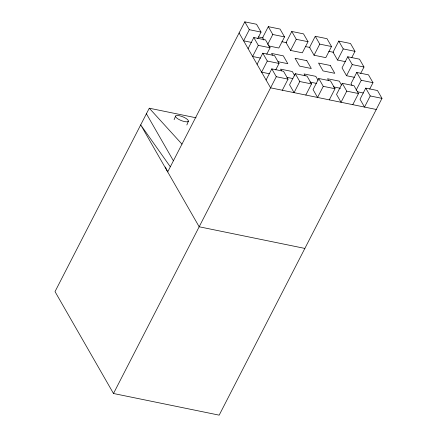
<?xml version="1.0" encoding="UTF-8"?>
<svg xmlns="http://www.w3.org/2000/svg" width="437" height="437" viewBox="0 0 437 437"><rect width="100%" height="100%" fill="white"/><g stroke="black" fill="none" stroke-linecap="round" stroke-linejoin="round"><path stroke-width="0.66" d="M174.112 119.678L175.581 116.002M186.856 124.971L188.325 121.295A6.905 2.043 21.8 0 0 179.547 115.756A6.905 2.043 21.8 0 0 177.968 118.93A6.905 2.043 21.8 0 0 188.347 121.257M196.098 117.799L149.274 108.207L55.018 291.61L113.489 393.502L219.177 415.15L381.982 98.363L377.486 90.525L365.742 88.121L360.028 99.232L364.529 107.07L370.243 95.954L365.742 88.121M257.743 38.527L261.053 32.092L256.552 24.253L244.807 21.85L167.688 171.91L165.361 167.005M244.807 21.85L249.308 29.689L243.595 40.805L251.422 42.405M248.09 48.644L253.804 37.527L265.549 39.931L270.044 47.77L266.739 54.204M253.804 37.527L258.305 45.366L252.591 56.477L260.419 58.083M268.389 45.88L278.822 48.021L284.536 36.905L280.041 29.066L268.296 26.662L262.582 37.773L263.872 40.013M257.087 64.315L262.801 53.199L274.545 55.608L279.041 63.447L275.736 69.882M267.684 44.443L272.792 34.496L268.296 26.662M262.801 53.199L267.297 61.038L261.588 72.154L269.416 73.76M266.084 79.993L271.798 68.877L283.542 71.28L288.038 79.119L282.324 90.235M291.785 31.469L286.071 42.586L290.567 50.424L302.311 52.828L308.025 41.712L303.524 33.873L291.785 31.469L296.281 39.308L308.025 41.712M113.489 393.502L276.293 76.715L271.798 68.877M290.567 50.424L296.281 39.308M295.281 73.689L289.573 84.805L294.068 92.639L299.782 81.528L295.281 73.689L307.025 76.093L311.526 83.931L305.813 95.047M315.268 36.282L309.56 47.398L314.056 55.231L325.8 57.64L331.508 46.524L327.013 38.685L315.268 36.282L319.769 44.121L331.508 46.524M314.056 55.231L319.769 44.121M318.77 78.496L313.056 89.612L317.557 97.451L323.265 86.335L318.77 78.496L330.514 80.905L335.01 88.738L329.296 99.855M351.692 57.771L354.997 51.337L350.501 43.498L338.757 41.089L333.043 52.205L337.544 60.044L345.372 61.65M337.544 60.044L343.253 48.928L338.757 41.089M360.683 73.443L363.994 67.008L359.498 59.17L347.754 56.766L342.04 67.882L346.536 75.721L354.369 77.322M342.258 83.309L336.545 94.425L341.04 102.263L346.754 91.147L342.258 83.309L353.997 85.712L358.498 93.551L352.785 104.667M346.536 75.721L352.249 64.605L347.754 56.766M369.68 89.121L372.99 82.686L368.489 74.847L356.745 72.444L351.037 83.56L351.998 85.237M356.133 90.224L361.246 80.282L356.745 72.444M249.308 29.689L261.053 32.092M272.792 34.496L284.536 36.905M343.253 48.928L354.997 51.337M258.496 36.937L263.178 37.899M281.909 41.734L286.59 42.695M305.321 46.53L310.002 47.486M328.733 51.326L333.415 52.282M258.305 45.366L270.044 47.77M352.249 64.605L363.994 67.008M278.036 61.688L287.819 63.693L283.323 55.854L271.579 53.451L272.541 55.133M267.297 61.038L279.041 63.447M361.246 80.282L372.99 82.686M287.033 77.365L292.899 78.567M309.866 82.041L316.388 83.38M333.349 86.854L340.527 88.323M357.488 91.797L363.36 92.999M276.293 76.715L288.038 79.119M299.782 81.528L311.526 83.931M323.265 86.335L335.01 88.738M346.754 91.147L358.498 93.551M370.243 95.954L381.982 98.363M376.273 109.479L270.579 87.832L239.099 32.966M304.868 248.418L199.174 226.776L140.703 124.878L170.321 166.792M149.274 108.207L181.972 144.117M341.543 85.073L339.292 81.151L327.548 78.747L328.515 80.43M318.054 80.261L315.804 76.344L304.059 73.935L305.026 75.617M294.888 76.011L292.32 71.531L280.576 69.128L281.537 70.805M146.417 113.767L173.402 160.794M306.807 60.667L295.068 58.263L299.563 66.102L311.308 68.505L306.807 60.667M330.296 65.479L318.551 63.07L323.052 70.909L334.791 73.312L330.296 65.479"/></g></svg>
